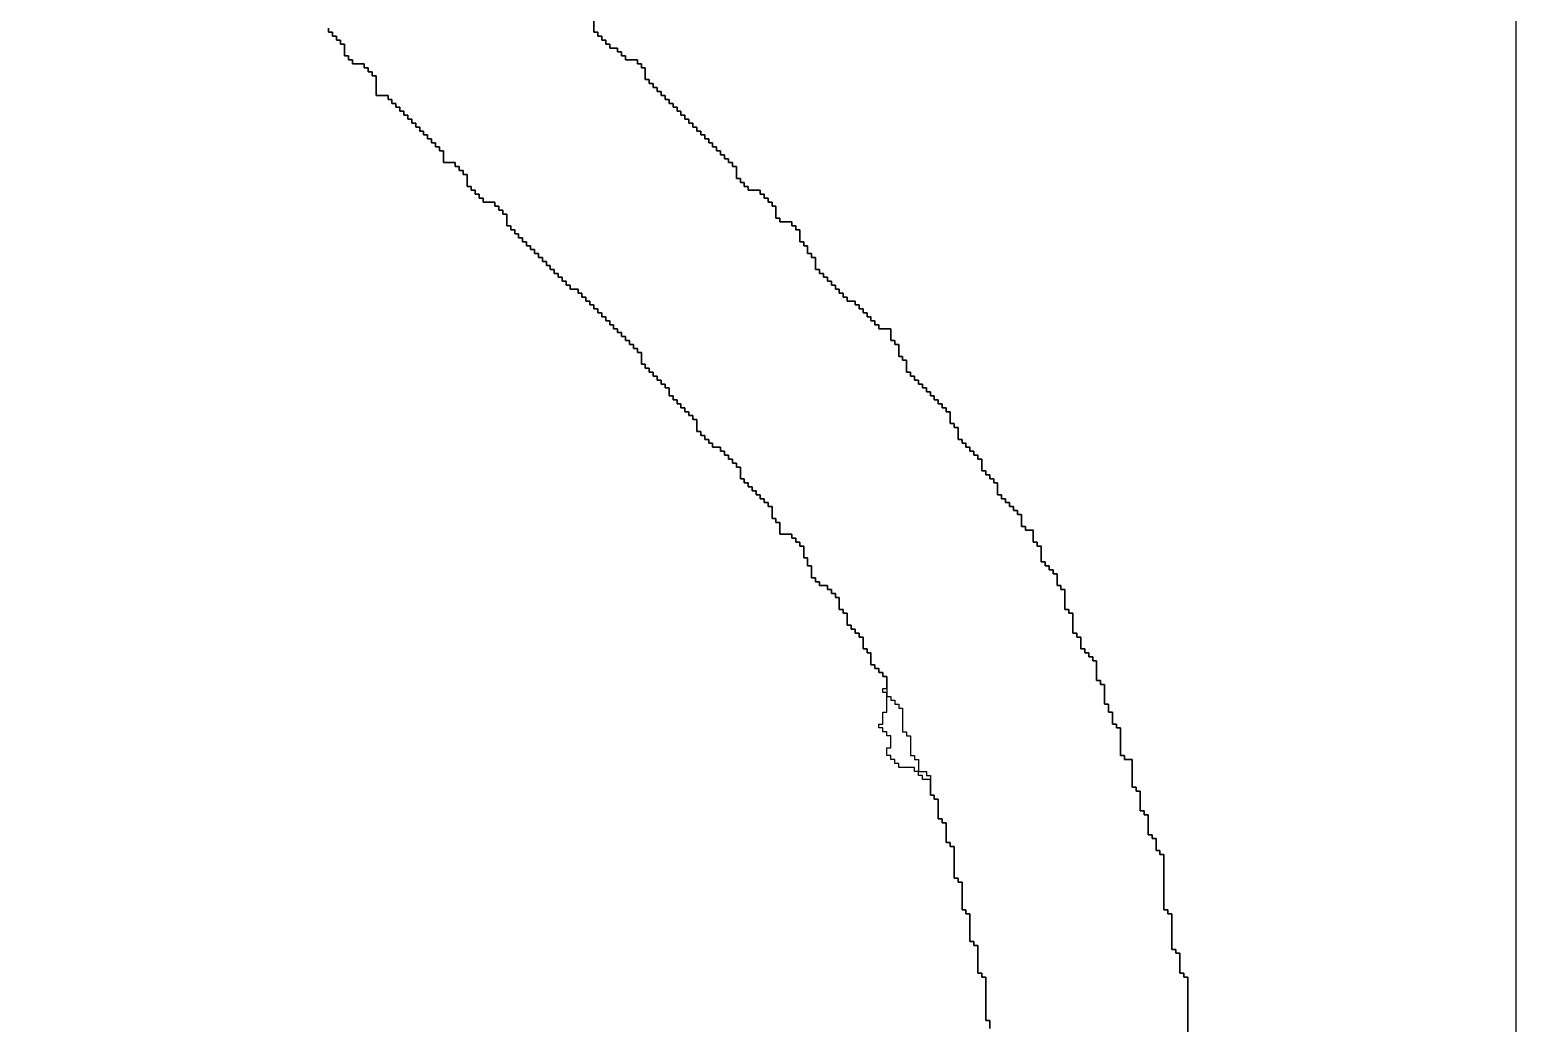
# Model space of a CAD drawing. Header units: millimetres. Extents: x 0 to 6624, y -35 to 3500.
# Drawn here: x 5713 to 6580, y 999 to 1579 of the extents above; entities that cross this region are included whole.
import ezdxf

# ---------------------------------------------------------------- set-up
doc = ezdxf.new("R2010")
doc.units = ezdxf.units.MM
for name, color, linetype in [('AUTHORITY_DIMENSIONS', 7, 'Continuous'), ('garden_ground', 7, 'Continuous'), ('stream', 7, 'Continuous')]:
    doc.layers.add(name, color=color, linetype=linetype)

msp = doc.modelspace()

# ---------------------------------------------------------------- linework, layer by layer
at = {"layer": 'AUTHORITY_DIMENSIONS'}
msp.add_lwpolyline([(4080, 0), (6580, 0), (6580, 3500), (4080, 3500)], close=True, dxfattribs=at)
at = {"layer": 'garden_ground'}
for points in [[(6580, 269.76), (6580, 3500)], [(6272.98, 996.05), (6272.98, 1000.66), (6270.67, 1000.66), (6270.67, 1026.02), (6268.37, 1026.02), (6268.37, 1028.33), (6266.06, 1028.33), (6266.06, 1044.47), (6263.75, 1044.47), (6263.75, 1046.77), (6261.44, 1046.77), (6261.44, 1062.91), (6259.13, 1062.91), (6259.13, 1065.22), (6256.82, 1065.22), (6256.82, 1081.36), (6254.52, 1081.36), (6254.52, 1083.66), (6252.21, 1083.66), (6252.21, 1102.11), (6249.9, 1102.11), (6249.9, 1104.41), (6247.59, 1104.41), (6247.59, 1115.94), (6245.28, 1115.94), (6245.28, 1118.25), (6242.97, 1118.25), (6242.97, 1129.78), (6240.66, 1129.78), (6240.66, 1132.08), (6238.36, 1132.08), (6238.36, 1141.3), (6233.74, 1141.3), (6233.74, 1143.61), (6231.43, 1143.61), (6231.43, 1145.92), (6229.12, 1145.92), (6229.12, 1148.22), (6219.89, 1148.22), (6219.89, 1150.53), (6217.58, 1150.53), (6217.58, 1152.83), (6215.27, 1152.83), (6215.27, 1155.14), (6212.96, 1155.14), (6212.96, 1159.75), (6215.27, 1159.75), (6215.27, 1166.67), (6212.96, 1166.67), (6212.96, 1168.97), (6210.66, 1168.97), (6210.66, 1171.28), (6208.35, 1171.28), (6208.35, 1173.58), (6210.66, 1173.58), (6210.66, 1180.5), (6212.96, 1180.5), (6212.96, 1192.03), (6210.66, 1192.03), (6210.66, 1194.33), (6212.96, 1194.33), (6212.96, 1201.25), (6210.66, 1201.25), (6210.66, 1203.56), (6208.35, 1203.56), (6208.35, 1205.86), (6206.04, 1205.86), (6206.04, 1208.17), (6203.73, 1208.17), (6203.73, 1215.09), (6201.42, 1215.09), (6201.42, 1217.39), (6199.11, 1217.39), (6199.11, 1224.31), (6196.81, 1224.31), (6196.81, 1226.61), (6194.5, 1226.61), (6194.5, 1228.92), (6192.19, 1228.92), (6192.19, 1231.23), (6189.88, 1231.23), (6189.88, 1238.14), (6187.57, 1238.14), (6187.57, 1240.45), (6185.26, 1240.45), (6185.26, 1247.36), (6182.95, 1247.36), (6182.95, 1249.67), (6180.65, 1249.67), (6180.65, 1251.98), (6178.34, 1251.98), (6178.34, 1254.28), (6173.72, 1254.28), (6173.72, 1256.59), (6171.41, 1256.59), (6171.41, 1258.89), (6169.1, 1258.89), (6169.1, 1265.81), (6166.8, 1265.81), (6166.8, 1270.42), (6164.49, 1270.42), (6164.49, 1277.34), (6162.18, 1277.34), (6162.18, 1279.64), (6159.87, 1279.64), (6159.87, 1281.95), (6157.56, 1281.95), (6157.56, 1284.26), (6150.64, 1284.26), (6150.64, 1291.17), (6148.33, 1291.17), (6148.33, 1293.48), (6146.02, 1293.48), (6146.02, 1300.4), (6143.71, 1300.4), (6143.71, 1302.7), (6141.4, 1302.7), (6141.4, 1305.01), (6139.1, 1305.01), (6139.1, 1307.31), (6136.79, 1307.31), (6136.79, 1309.62), (6134.48, 1309.62), (6134.48, 1311.92), (6132.17, 1311.92), (6132.17, 1314.23), (6129.86, 1314.23), (6129.86, 1316.53), (6127.55, 1316.53), (6127.55, 1323.45), (6125.24, 1323.45), (6125.24, 1325.76), (6122.94, 1325.76), (6122.94, 1328.06), (6120.63, 1328.06), (6120.63, 1330.37), (6118.32, 1330.37), (6118.32, 1332.67), (6116.01, 1332.67), (6116.01, 1334.98), (6111.39, 1334.98), (6111.39, 1337.29), (6109.09, 1337.29), (6109.09, 1339.59), (6106.78, 1339.59), (6106.78, 1341.9), (6104.47, 1341.9), (6104.47, 1344.2), (6102.16, 1344.2), (6102.16, 1351.12), (6099.85, 1351.12), (6099.85, 1353.43), (6097.54, 1353.43), (6097.54, 1355.73), (6095.24, 1355.73), (6095.24, 1358.04), (6092.93, 1358.04), (6092.93, 1360.34), (6090.62, 1360.34), (6090.62, 1362.65), (6088.31, 1362.65), (6088.31, 1364.95), (6086, 1364.95), (6086, 1369.57), (6083.69, 1369.57), (6083.69, 1371.87), (6081.39, 1371.87), (6081.39, 1374.18), (6079.08, 1374.18), (6079.08, 1376.48), (6076.77, 1376.48), (6076.77, 1378.79), (6074.46, 1378.79), (6074.46, 1381.09), (6072.15, 1381.09), (6072.15, 1383.4), (6069.84, 1383.4), (6069.84, 1390.32), (6067.53, 1390.32), (6067.53, 1392.62), (6065.23, 1392.62), (6065.23, 1394.93), (6062.92, 1394.93), (6062.92, 1397.23), (6060.61, 1397.23), (6060.61, 1399.54), (6058.3, 1399.54), (6058.3, 1401.84), (6055.99, 1401.84), (6055.99, 1404.15), (6053.68, 1404.15), (6053.68, 1406.46), (6051.38, 1406.46), (6051.38, 1408.76), (6049.07, 1408.76), (6049.07, 1411.07), (6046.76, 1411.07), (6046.76, 1413.37), (6044.45, 1413.37), (6044.45, 1415.68), (6042.14, 1415.68), (6042.14, 1417.98), (6039.83, 1417.98), (6039.83, 1420.29), (6037.53, 1420.29), (6037.53, 1422.6), (6035.22, 1422.6), (6035.22, 1424.9), (6032.91, 1424.9), (6032.91, 1427.21), (6028.29, 1427.21), (6028.29, 1429.51), (6025.98, 1429.51), (6025.98, 1431.82), (6023.67, 1431.82), (6023.67, 1434.12), (6021.37, 1434.12), (6021.37, 1436.43), (6019.06, 1436.43), (6019.06, 1438.74), (6016.75, 1438.74), (6016.75, 1441.04), (6014.44, 1441.04), (6014.44, 1443.35), (6012.13, 1443.35), (6012.13, 1445.65), (6009.82, 1445.65), (6009.82, 1447.96), (6007.52, 1447.96), (6007.52, 1450.26), (6005.21, 1450.26), (6005.21, 1452.57), (6002.9, 1452.57), (6002.9, 1454.87), (6000.59, 1454.87), (6000.59, 1457.18), (5998.28, 1457.18), (5998.28, 1459.49), (5995.97, 1459.49), (5995.97, 1461.79), (5993.67, 1461.79), (5993.67, 1464.1), (5991.36, 1464.1), (5991.36, 1471.01), (5989.05, 1471.01), (5989.05, 1473.32), (5986.74, 1473.32), (5986.74, 1475.63), (5984.43, 1475.63), (5984.43, 1477.93), (5977.51, 1477.93), (5977.51, 1480.24), (5975.2, 1480.24), (5975.2, 1482.54), (5972.89, 1482.54), (5972.89, 1484.85), (5970.58, 1484.85), (5970.58, 1487.15), (5968.27, 1487.15), (5968.27, 1494.07), (5965.96, 1494.07), (5965.96, 1496.38), (5963.66, 1496.38), (5963.66, 1498.68), (5961.35, 1498.68), (5961.35, 1500.99), (5954.42, 1500.99), (5954.42, 1507.91), (5952.11, 1507.91), (5952.11, 1510.21), (5949.81, 1510.21), (5949.81, 1512.52), (5947.5, 1512.52), (5947.5, 1514.82), (5945.19, 1514.82), (5945.19, 1517.13), (5942.88, 1517.13), (5942.88, 1519.43), (5940.57, 1519.43), (5940.57, 1521.74), (5938.26, 1521.74), (5938.26, 1524.04), (5935.96, 1524.04), (5935.96, 1526.35), (5933.65, 1526.35), (5933.65, 1528.66), (5931.34, 1528.66), (5931.34, 1530.96), (5929.03, 1530.96), (5929.03, 1533.27), (5926.72, 1533.27), (5926.72, 1535.57), (5924.41, 1535.57), (5924.41, 1537.88), (5922.11, 1537.88), (5922.11, 1540.18), (5915.18, 1540.18), (5915.18, 1551.71), (5912.87, 1551.71), (5912.87, 1554.02), (5910.56, 1554.02), (5910.56, 1556.32), (5908.25, 1556.32), (5908.25, 1558.63), (5901.33, 1558.63), (5901.33, 1560.94), (5899.02, 1560.94), (5899.02, 1563.24), (5896.71, 1563.24), (5896.71, 1570.16), (5894.4, 1570.16), (5894.4, 1572.46), (5892.1, 1572.46), (5892.1, 1574.77), (5889.79, 1574.77), (5889.79, 1577.08), (5887.48, 1577.08), (5887.48, 1579.38)], [(6042.14, 1583.99), (6042.14, 1577.08), (6044.45, 1577.08), (6044.45, 1574.77), (6046.76, 1574.77), (6046.76, 1572.46), (6049.07, 1572.46), (6049.07, 1570.16), (6051.38, 1570.16), (6051.38, 1567.85), (6055.99, 1567.85), (6055.99, 1565.55), (6058.3, 1565.55), (6058.3, 1563.24), (6060.61, 1563.24), (6060.61, 1560.94), (6067.53, 1560.94), (6067.53, 1558.63), (6069.84, 1558.63), (6069.84, 1556.32), (6072.15, 1556.32), (6072.15, 1549.41), (6074.46, 1549.41), (6074.46, 1547.1), (6076.77, 1547.1), (6076.77, 1544.8), (6079.08, 1544.8), (6079.08, 1542.49), (6081.39, 1542.49), (6081.39, 1540.18), (6083.69, 1540.18), (6083.69, 1537.88), (6086, 1537.88), (6086, 1535.57), (6088.31, 1535.57), (6088.31, 1533.27), (6090.62, 1533.27), (6090.62, 1530.96), (6092.93, 1530.96), (6092.93, 1528.66), (6095.24, 1528.66), (6095.24, 1526.35), (6097.54, 1526.35), (6097.54, 1524.04), (6099.85, 1524.04), (6099.85, 1521.74), (6102.16, 1521.74), (6102.16, 1519.43), (6104.47, 1519.43), (6104.47, 1517.13), (6106.78, 1517.13), (6106.78, 1514.82), (6109.09, 1514.82), (6109.09, 1512.52), (6111.39, 1512.52), (6111.39, 1510.21), (6113.7, 1510.21), (6113.7, 1507.91), (6116.01, 1507.91), (6116.01, 1505.6), (6118.32, 1505.6), (6118.32, 1503.29), (6120.63, 1503.29), (6120.63, 1500.99), (6122.94, 1500.99), (6122.94, 1498.68), (6125.24, 1498.68), (6125.24, 1491.77), (6127.55, 1491.77), (6127.55, 1489.46), (6129.86, 1489.46), (6129.86, 1487.15), (6132.17, 1487.15), (6132.17, 1484.85), (6139.1, 1484.85), (6139.1, 1482.54), (6141.4, 1482.54), (6141.4, 1480.24), (6143.71, 1480.24), (6143.71, 1477.93), (6146.02, 1477.93), (6146.02, 1475.63), (6148.33, 1475.63), (6148.33, 1468.71), (6150.64, 1468.71), (6150.64, 1466.4), (6157.56, 1466.4), (6157.56, 1464.1), (6159.87, 1464.1), (6159.87, 1461.79), (6162.18, 1461.79), (6162.18, 1454.87), (6164.49, 1454.87), (6164.49, 1452.57), (6166.8, 1452.57), (6166.8, 1447.96), (6169.1, 1447.96), (6169.1, 1445.65), (6171.41, 1445.65), (6171.41, 1438.74), (6173.72, 1438.74), (6173.72, 1436.43), (6176.03, 1436.43), (6176.03, 1434.12), (6178.34, 1434.12), (6178.34, 1431.82), (6180.65, 1431.82), (6180.65, 1429.51), (6182.95, 1429.51), (6182.95, 1427.21), (6185.26, 1427.21), (6185.26, 1424.9), (6187.57, 1424.9), (6187.57, 1422.6), (6189.88, 1422.6), (6189.88, 1420.29), (6194.5, 1420.29), (6194.5, 1417.98), (6196.81, 1417.98), (6196.81, 1415.68), (6199.11, 1415.68), (6199.11, 1413.37), (6201.42, 1413.37), (6201.42, 1411.07), (6203.73, 1411.07), (6203.73, 1408.76), (6206.04, 1408.76), (6206.04, 1406.46), (6208.35, 1406.46), (6208.35, 1404.15), (6215.27, 1404.15), (6215.27, 1397.23), (6217.58, 1397.23), (6217.58, 1394.93), (6219.89, 1394.93), (6219.89, 1388.01), (6222.2, 1388.01), (6222.2, 1385.7), (6224.51, 1385.7), (6224.51, 1378.79), (6226.81, 1378.79), (6226.81, 1376.48), (6229.12, 1376.48), (6229.12, 1374.18), (6231.43, 1374.18), (6231.43, 1371.87), (6233.74, 1371.87), (6233.74, 1369.57), (6236.05, 1369.57), (6236.05, 1367.26), (6238.36, 1367.26), (6238.36, 1364.95), (6240.66, 1364.95), (6240.66, 1362.65), (6242.97, 1362.65), (6242.97, 1360.34), (6245.28, 1360.34), (6245.28, 1358.04), (6247.59, 1358.04), (6247.59, 1355.73), (6249.9, 1355.73), (6249.9, 1348.81), (6252.21, 1348.81), (6252.21, 1346.51), (6254.52, 1346.51), (6254.52, 1339.59), (6256.82, 1339.59), (6256.82, 1337.29), (6259.13, 1337.29), (6259.13, 1334.98), (6261.44, 1334.98), (6261.44, 1332.67), (6263.75, 1332.67), (6263.75, 1330.37), (6266.06, 1330.37), (6266.06, 1328.06), (6268.37, 1328.06), (6268.37, 1321.15), (6270.67, 1321.15), (6270.67, 1318.84), (6272.98, 1318.84), (6272.98, 1316.53), (6275.29, 1316.53), (6275.29, 1314.23), (6277.6, 1314.23), (6277.6, 1307.31), (6279.91, 1307.31), (6279.91, 1305.01), (6282.22, 1305.01), (6282.22, 1302.7), (6284.52, 1302.7), (6284.52, 1300.4), (6286.83, 1300.4), (6286.83, 1298.09), (6289.14, 1298.09), (6289.14, 1295.78), (6291.45, 1295.78), (6291.45, 1288.87), (6293.76, 1288.87), (6293.76, 1286.56), (6298.37, 1286.56), (6298.37, 1279.64), (6300.68, 1279.64), (6300.68, 1277.34), (6302.99, 1277.34), (6302.99, 1268.12), (6305.3, 1268.12), (6305.3, 1265.81), (6307.61, 1265.81), (6307.61, 1263.5), (6309.92, 1263.5), (6309.92, 1261.2), (6312.23, 1261.2), (6312.23, 1254.28), (6314.53, 1254.28), (6314.53, 1251.98), (6316.84, 1251.98), (6316.84, 1240.45), (6319.15, 1240.45), (6319.15, 1238.14), (6321.46, 1238.14), (6321.46, 1226.61), (6323.77, 1226.61), (6323.77, 1224.31), (6326.08, 1224.31), (6326.08, 1217.39), (6328.38, 1217.39), (6328.38, 1215.09), (6330.69, 1215.09), (6330.69, 1212.78), (6333, 1212.78), (6333, 1210.47), (6335.31, 1210.47), (6335.31, 1198.95), (6337.62, 1198.95), (6337.62, 1196.64), (6339.93, 1196.64), (6339.93, 1185.11), (6342.23, 1185.11), (6342.23, 1180.5), (6344.54, 1180.5), (6344.54, 1173.58), (6346.85, 1173.58), (6346.85, 1171.28), (6349.16, 1171.28), (6349.16, 1155.14), (6351.47, 1155.14), (6351.47, 1152.83), (6356.08, 1152.83), (6356.08, 1136.69), (6358.39, 1136.69), (6358.39, 1134.39), (6360.7, 1134.39), (6360.7, 1122.86), (6363.01, 1122.86), (6363.01, 1120.55), (6365.32, 1120.55), (6365.32, 1109.03), (6367.63, 1109.03), (6367.63, 1106.72), (6369.94, 1106.72), (6369.94, 1099.8), (6372.24, 1099.8), (6372.24, 1097.5), (6374.55, 1097.5), (6374.55, 1065.22), (6376.86, 1065.22), (6376.86, 1062.91), (6379.17, 1062.91), (6379.17, 1042.16), (6381.48, 1042.16), (6381.48, 1039.86), (6383.79, 1039.86), (6383.79, 1028.33), (6386.09, 1028.33), (6386.09, 1026.02), (6388.4, 1026.02), (6388.4, 989.13)]]:
    msp.add_lwpolyline(points, dxfattribs=at)
at = {"layer": 'stream'}
for points in [[(5887.48, 1579.38), (5887.48, 1577.08), (5889.79, 1577.08), (5889.79, 1574.77), (5892.1, 1574.77), (5892.1, 1572.46), (5894.4, 1572.46), (5894.4, 1570.16), (5896.71, 1570.16), (5896.71, 1563.24), (5899.02, 1563.24), (5899.02, 1560.94), (5901.33, 1560.94), (5901.33, 1558.63), (5908.25, 1558.63), (5908.25, 1556.32), (5910.56, 1556.32), (5910.56, 1554.02), (5912.87, 1554.02), (5912.87, 1551.71), (5915.18, 1551.71), (5915.18, 1540.18), (5922.11, 1540.18), (5922.11, 1537.88), (5924.41, 1537.88), (5924.41, 1535.57), (5926.72, 1535.57), (5926.72, 1533.27), (5929.03, 1533.27), (5929.03, 1530.96), (5931.34, 1530.96), (5931.34, 1528.66), (5933.65, 1528.66), (5933.65, 1526.35), (5935.96, 1526.35), (5935.96, 1524.04), (5938.26, 1524.04), (5938.26, 1521.74), (5940.57, 1521.74), (5940.57, 1519.43), (5942.88, 1519.43), (5942.88, 1517.13), (5945.19, 1517.13), (5945.19, 1514.82), (5947.5, 1514.82), (5947.5, 1512.52), (5949.81, 1512.52), (5949.81, 1510.21), (5952.11, 1510.21), (5952.11, 1507.91), (5954.42, 1507.91), (5954.42, 1500.99), (5961.35, 1500.99), (5961.35, 1498.68), (5963.66, 1498.68), (5963.66, 1496.38), (5965.96, 1496.38), (5965.96, 1494.07), (5968.27, 1494.07), (5968.27, 1487.15), (5970.58, 1487.15), (5970.58, 1484.85), (5972.89, 1484.85), (5972.89, 1482.54), (5975.2, 1482.54), (5975.2, 1480.24), (5977.51, 1480.24), (5977.51, 1477.93), (5984.43, 1477.93), (5984.43, 1475.63), (5986.74, 1475.63), (5986.74, 1473.32), (5989.05, 1473.32), (5989.05, 1471.01), (5991.36, 1471.01), (5991.36, 1464.1), (5993.67, 1464.1), (5993.67, 1461.79), (5995.97, 1461.79), (5995.97, 1459.49), (5998.28, 1459.49), (5998.28, 1457.18), (6000.59, 1457.18), (6000.59, 1454.87), (6002.9, 1454.87), (6002.9, 1452.57), (6005.21, 1452.57), (6005.21, 1450.26), (6007.52, 1450.26), (6007.52, 1447.96), (6009.82, 1447.96), (6009.82, 1445.65), (6012.13, 1445.65), (6012.13, 1443.35), (6014.44, 1443.35), (6014.44, 1441.04), (6016.75, 1441.04), (6016.75, 1438.74), (6019.06, 1438.74), (6019.06, 1436.43), (6021.37, 1436.43), (6021.37, 1434.12), (6023.67, 1434.12), (6023.67, 1431.82), (6025.98, 1431.82), (6025.98, 1429.51), (6028.29, 1429.51), (6028.29, 1427.21), (6032.91, 1427.21), (6032.91, 1424.9), (6035.22, 1424.9), (6035.22, 1422.6), (6037.53, 1422.6), (6037.53, 1420.29), (6039.83, 1420.29), (6039.83, 1417.98), (6042.14, 1417.98), (6042.14, 1415.68), (6044.45, 1415.68), (6044.45, 1413.37), (6046.76, 1413.37), (6046.76, 1411.07), (6049.07, 1411.07), (6049.07, 1408.76), (6051.38, 1408.76), (6051.38, 1406.46), (6053.68, 1406.46), (6053.68, 1404.15), (6055.99, 1404.15), (6055.99, 1401.84), (6058.3, 1401.84), (6058.3, 1399.54), (6060.61, 1399.54), (6060.61, 1397.23), (6062.92, 1397.23), (6062.92, 1394.93), (6065.23, 1394.93), (6065.23, 1392.62), (6067.53, 1392.62), (6067.53, 1390.32), (6069.84, 1390.32), (6069.84, 1383.4), (6072.15, 1383.4), (6072.15, 1381.09), (6074.46, 1381.09), (6074.46, 1378.79), (6076.77, 1378.79), (6076.77, 1376.48), (6079.08, 1376.48), (6079.08, 1374.18), (6081.39, 1374.18), (6081.39, 1371.87), (6083.69, 1371.87), (6083.69, 1369.57), (6086, 1369.57), (6086, 1364.95), (6088.31, 1364.95), (6088.31, 1362.65), (6090.62, 1362.65), (6090.62, 1360.34), (6092.93, 1360.34), (6092.93, 1358.04), (6095.24, 1358.04), (6095.24, 1355.73), (6097.54, 1355.73), (6097.54, 1353.43), (6099.85, 1353.43), (6099.85, 1351.12), (6102.16, 1351.12), (6102.16, 1344.2), (6104.47, 1344.2), (6104.47, 1341.9), (6106.78, 1341.9), (6106.78, 1339.59), (6109.09, 1339.59), (6109.09, 1337.29), (6111.39, 1337.29), (6111.39, 1334.98), (6116.01, 1334.98), (6116.01, 1332.67), (6118.32, 1332.67), (6118.32, 1330.37), (6120.63, 1330.37), (6120.63, 1328.06), (6122.94, 1328.06), (6122.94, 1325.76), (6125.24, 1325.76), (6125.24, 1323.45), (6127.55, 1323.45), (6127.55, 1316.53), (6129.86, 1316.53), (6129.86, 1314.23), (6132.17, 1314.23), (6132.17, 1311.92), (6134.48, 1311.92), (6134.48, 1309.62), (6136.79, 1309.62), (6136.79, 1307.31), (6139.1, 1307.31), (6139.1, 1305.01), (6141.4, 1305.01), (6141.4, 1302.7), (6143.71, 1302.7), (6143.71, 1300.4), (6146.02, 1300.4), (6146.02, 1293.48), (6148.33, 1293.48), (6148.33, 1291.17), (6150.64, 1291.17), (6150.64, 1284.26), (6157.56, 1284.26), (6157.56, 1281.95), (6159.87, 1281.95), (6159.87, 1279.64), (6162.18, 1279.64), (6162.18, 1277.34), (6164.49, 1277.34), (6164.49, 1270.42), (6166.8, 1270.42), (6166.8, 1265.81), (6169.1, 1265.81), (6169.1, 1258.89), (6171.41, 1258.89), (6171.41, 1256.59), (6173.72, 1256.59), (6173.72, 1254.28), (6178.34, 1254.28), (6178.34, 1251.98), (6180.65, 1251.98), (6180.65, 1249.67), (6182.95, 1249.67), (6182.95, 1247.36), (6185.26, 1247.36), (6185.26, 1240.45), (6187.57, 1240.45), (6187.57, 1238.14), (6189.88, 1238.14), (6189.88, 1231.23), (6192.19, 1231.23), (6192.19, 1228.92), (6194.5, 1228.92), (6194.5, 1226.61), (6196.81, 1226.61), (6196.81, 1224.31), (6199.11, 1224.31), (6199.11, 1217.39), (6201.42, 1217.39), (6201.42, 1215.09), (6203.73, 1215.09), (6203.73, 1208.17), (6206.04, 1208.17), (6206.04, 1205.86), (6208.35, 1205.86), (6208.35, 1203.56), (6210.66, 1203.56), (6210.66, 1201.25), (6212.96, 1201.25), (6212.96, 1189.72), (6215.27, 1189.72), (6215.27, 1187.42), (6217.58, 1187.42), (6217.58, 1185.11), (6219.89, 1185.11), (6219.89, 1182.81), (6222.2, 1182.81), (6222.2, 1168.97), (6224.51, 1168.97), (6224.51, 1166.67), (6226.81, 1166.67), (6226.81, 1155.14), (6229.12, 1155.14), (6229.12, 1152.83), (6231.43, 1152.83), (6231.43, 1145.92), (6236.05, 1145.92), (6236.05, 1143.61), (6238.36, 1143.61), (6238.36, 1132.08), (6240.66, 1132.08), (6240.66, 1129.78), (6242.97, 1129.78), (6242.97, 1118.25), (6245.28, 1118.25), (6245.28, 1115.94), (6247.59, 1115.94), (6247.59, 1104.41), (6249.9, 1104.41), (6249.9, 1102.11), (6252.21, 1102.11), (6252.21, 1083.66), (6254.52, 1083.66), (6254.52, 1081.36), (6256.82, 1081.36), (6256.82, 1065.22), (6259.13, 1065.22), (6259.13, 1062.91), (6261.44, 1062.91), (6261.44, 1046.77), (6263.75, 1046.77), (6263.75, 1044.47), (6266.06, 1044.47), (6266.06, 1028.33), (6268.37, 1028.33), (6268.37, 1026.02), (6270.67, 1026.02), (6270.67, 1000.66), (6272.98, 1000.66), (6272.98, 996.05)], [(6388.4, 989.13), (6388.4, 1026.02), (6386.09, 1026.02), (6386.09, 1028.33), (6383.79, 1028.33), (6383.79, 1039.86), (6381.48, 1039.86), (6381.48, 1042.16), (6379.17, 1042.16), (6379.17, 1062.91), (6376.86, 1062.91), (6376.86, 1065.22), (6374.55, 1065.22), (6374.55, 1097.5), (6372.24, 1097.5), (6372.24, 1099.8), (6369.94, 1099.8), (6369.94, 1106.72), (6367.63, 1106.72), (6367.63, 1109.03), (6365.32, 1109.03), (6365.32, 1120.55), (6363.01, 1120.55), (6363.01, 1122.86), (6360.7, 1122.86), (6360.7, 1134.39), (6358.39, 1134.39), (6358.39, 1136.69), (6356.08, 1136.69), (6356.08, 1152.83), (6351.47, 1152.83), (6351.47, 1155.14), (6349.16, 1155.14), (6349.16, 1171.28), (6346.85, 1171.28), (6346.85, 1173.58), (6344.54, 1173.58), (6344.54, 1180.5), (6342.23, 1180.5), (6342.23, 1185.11), (6339.93, 1185.11), (6339.93, 1196.64), (6337.62, 1196.64), (6337.62, 1198.95), (6335.31, 1198.95), (6335.31, 1210.47), (6333, 1210.47), (6333, 1212.78), (6330.69, 1212.78), (6330.69, 1215.09), (6328.38, 1215.09), (6328.38, 1217.39), (6326.08, 1217.39), (6326.08, 1224.31), (6323.77, 1224.31), (6323.77, 1226.61), (6321.46, 1226.61), (6321.46, 1238.14), (6319.15, 1238.14), (6319.15, 1240.45), (6316.84, 1240.45), (6316.84, 1251.98), (6314.53, 1251.98), (6314.53, 1254.28), (6312.23, 1254.28), (6312.23, 1261.2), (6309.92, 1261.2), (6309.92, 1263.5), (6307.61, 1263.5), (6307.61, 1265.81), (6305.3, 1265.81), (6305.3, 1268.12), (6302.99, 1268.12), (6302.99, 1277.34), (6300.68, 1277.34), (6300.68, 1279.64), (6298.37, 1279.64), (6298.37, 1286.56), (6293.76, 1286.56), (6293.76, 1288.87), (6291.45, 1288.87), (6291.45, 1295.78), (6289.14, 1295.78), (6289.14, 1298.09), (6286.83, 1298.09), (6286.83, 1300.4), (6284.52, 1300.4), (6284.52, 1302.7), (6282.22, 1302.7), (6282.22, 1305.01), (6279.91, 1305.01), (6279.91, 1307.31), (6277.6, 1307.31), (6277.6, 1314.23), (6275.29, 1314.23), (6275.29, 1316.53), (6272.98, 1316.53), (6272.98, 1318.84), (6270.67, 1318.84), (6270.67, 1321.15), (6268.37, 1321.15), (6268.37, 1328.06), (6266.06, 1328.06), (6266.06, 1330.37), (6263.75, 1330.37), (6263.75, 1332.67), (6261.44, 1332.67), (6261.44, 1334.98), (6259.13, 1334.98), (6259.13, 1337.29), (6256.82, 1337.29), (6256.82, 1339.59), (6254.52, 1339.59), (6254.52, 1346.51), (6252.21, 1346.51), (6252.21, 1348.81), (6249.9, 1348.81), (6249.9, 1355.73), (6247.59, 1355.73), (6247.59, 1358.04), (6245.28, 1358.04), (6245.28, 1360.34), (6242.97, 1360.34), (6242.97, 1362.65), (6240.66, 1362.65), (6240.66, 1364.95), (6238.36, 1364.95), (6238.36, 1367.26), (6236.05, 1367.26), (6236.05, 1369.57), (6233.74, 1369.57), (6233.74, 1371.87), (6231.43, 1371.87), (6231.43, 1374.18), (6229.12, 1374.18), (6229.12, 1376.48), (6226.81, 1376.48), (6226.81, 1378.79), (6224.51, 1378.79), (6224.51, 1385.7), (6222.2, 1385.7), (6222.2, 1388.01), (6219.89, 1388.01), (6219.89, 1394.93), (6217.58, 1394.93), (6217.58, 1397.23), (6215.27, 1397.23), (6215.27, 1404.15), (6208.35, 1404.15), (6208.35, 1406.46), (6206.04, 1406.46), (6206.04, 1408.76), (6203.73, 1408.76), (6203.73, 1411.07), (6201.42, 1411.07), (6201.42, 1413.37), (6199.11, 1413.37), (6199.11, 1415.68), (6196.81, 1415.68), (6196.81, 1417.98), (6194.5, 1417.98), (6194.5, 1420.29), (6189.88, 1420.29), (6189.88, 1422.6), (6187.57, 1422.6), (6187.57, 1424.9), (6185.26, 1424.9), (6185.26, 1427.21), (6182.95, 1427.21), (6182.95, 1429.51), (6180.65, 1429.51), (6180.65, 1431.82), (6178.34, 1431.82), (6178.34, 1434.12), (6176.03, 1434.12), (6176.03, 1436.43), (6173.72, 1436.43), (6173.72, 1438.74), (6171.41, 1438.74), (6171.41, 1445.65), (6169.1, 1445.65), (6169.1, 1447.96), (6166.8, 1447.96), (6166.8, 1452.57), (6164.49, 1452.57), (6164.49, 1454.87), (6162.18, 1454.87), (6162.18, 1461.79), (6159.87, 1461.79), (6159.87, 1464.1), (6157.56, 1464.1), (6157.56, 1466.4), (6150.64, 1466.4), (6150.64, 1468.71), (6148.33, 1468.71), (6148.33, 1475.63), (6146.02, 1475.63), (6146.02, 1477.93), (6143.71, 1477.93), (6143.71, 1480.24), (6141.4, 1480.24), (6141.4, 1482.54), (6139.1, 1482.54), (6139.1, 1484.85), (6132.17, 1484.85), (6132.17, 1487.15), (6129.86, 1487.15), (6129.86, 1489.46), (6127.55, 1489.46), (6127.55, 1491.77), (6125.24, 1491.77), (6125.24, 1498.68), (6122.94, 1498.68), (6122.94, 1500.99), (6120.63, 1500.99), (6120.63, 1503.29), (6118.32, 1503.29), (6118.32, 1505.6), (6116.01, 1505.6), (6116.01, 1507.91), (6113.7, 1507.91), (6113.7, 1510.21), (6111.39, 1510.21), (6111.39, 1512.52), (6109.09, 1512.52), (6109.09, 1514.82), (6106.78, 1514.82), (6106.78, 1517.13), (6104.47, 1517.13), (6104.47, 1519.43), (6102.16, 1519.43), (6102.16, 1521.74), (6099.85, 1521.74), (6099.85, 1524.04), (6097.54, 1524.04), (6097.54, 1526.35), (6095.24, 1526.35), (6095.24, 1528.66), (6092.93, 1528.66), (6092.93, 1530.96), (6090.62, 1530.96), (6090.62, 1533.27), (6088.31, 1533.27), (6088.31, 1535.57), (6086, 1535.57), (6086, 1537.88), (6083.69, 1537.88), (6083.69, 1540.18), (6081.39, 1540.18), (6081.39, 1542.49), (6079.08, 1542.49), (6079.08, 1544.8), (6076.77, 1544.8), (6076.77, 1547.1), (6074.46, 1547.1), (6074.46, 1549.41), (6072.15, 1549.41), (6072.15, 1556.32), (6069.84, 1556.32), (6069.84, 1558.63), (6067.53, 1558.63), (6067.53, 1560.94), (6060.61, 1560.94), (6060.61, 1563.24), (6058.3, 1563.24), (6058.3, 1565.55), (6055.99, 1565.55), (6055.99, 1567.85), (6051.38, 1567.85), (6051.38, 1570.16), (6049.07, 1570.16), (6049.07, 1572.46), (6046.76, 1572.46), (6046.76, 1574.77), (6044.45, 1574.77), (6044.45, 1577.08), (6042.14, 1577.08), (6042.14, 1583.99)]]:
    msp.add_lwpolyline(points, dxfattribs=at)

doc.saveas('drawing.dxf')
